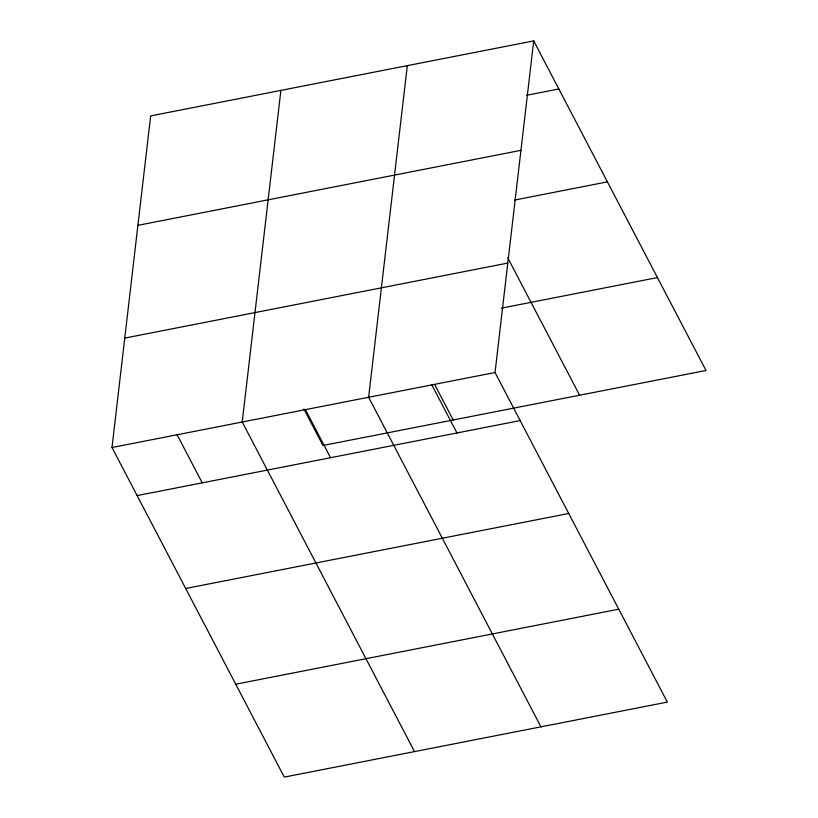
<?xml version="1.0" encoding="UTF-8"?>
<svg xmlns="http://www.w3.org/2000/svg" width="818" height="818" viewBox="0 0 818 818"><rect width="100%" height="100%" fill="white"/><g stroke="black" fill="none" stroke-linecap="round" stroke-linejoin="round"><path stroke-width="1.23" d="M533.704 40.9L495.033 372.517L667.335 702.1L284.296 777.1L111.994 447.518L150.665 115.9L533.704 40.9L706.006 370.482L322.967 445.483L303.887 408.99M280.901 90.399L242.23 422.016L414.521 751.599M407.303 65.655L368.632 397.272L540.933 726.844M526.618 95.277L558.837 88.968M137.905 225.339L520.943 150.338M514.461 200.073L607.406 181.872M124.755 338.09L507.794 263.079M501.301 308.161L657.447 277.578M111.994 447.518L495.033 372.517M137.127 495.596L520.166 420.585M185.686 588.49L568.725 513.489M235.727 684.206L618.766 609.195M507.763 257.813L579.604 395.227M434.706 384.593L453.203 419.982M431.832 384.889L456.965 432.967M305.431 409.644L330.554 457.712M177.107 434.767L202.24 482.845"/></g></svg>
